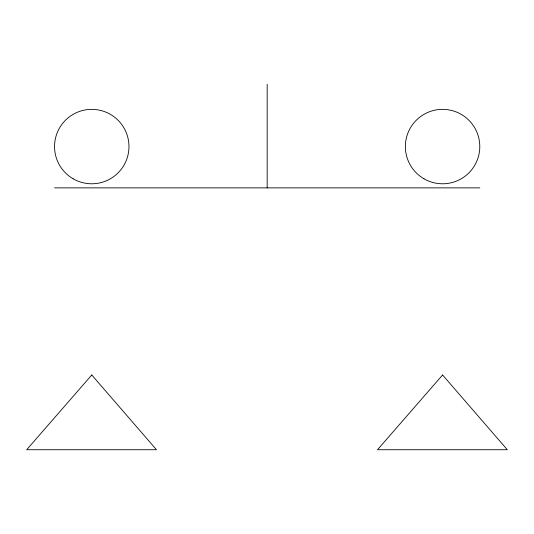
<?xml version="1.0" encoding="UTF-8"?>
<svg xmlns="http://www.w3.org/2000/svg" width="534" height="534" viewBox="0 0 534 534"><rect width="100%" height="100%" fill="white"/><g stroke="black" fill="none" stroke-linecap="round" stroke-linejoin="round"><path stroke-width="0.8" d="M54.548 187.868L479.792 187.868M267.174 84.279L267.174 187.868M91.761 374.975L26.7 449.721L156.475 449.721L91.761 374.975M442.586 374.975L377.525 449.721L507.3 449.721L442.586 374.975M73.158 178.797A37.206 37.206 0 0 0 128.968 146.57A37.206 37.206 0 0 0 73.158 114.343A37.206 37.206 0 0 0 73.158 178.797M423.983 178.797A37.206 37.206 0 0 0 479.792 146.57A37.206 37.206 0 0 0 423.983 114.343A37.206 37.206 0 0 0 423.983 178.797"/></g></svg>
